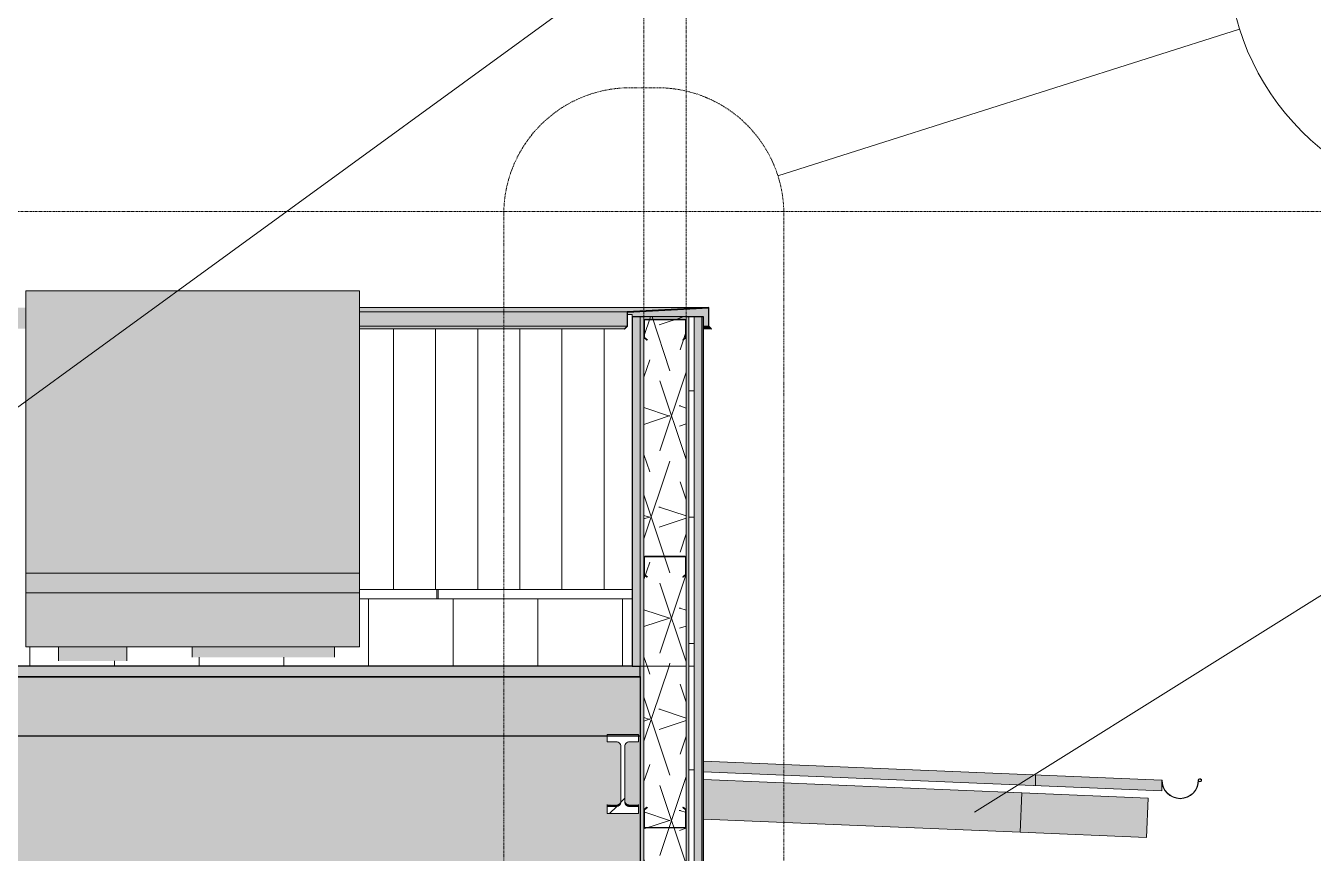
# Model space of a CAD drawing. Header units: inches. Extents: x 21380 to 98133, y -290 to 853.
# Drawn here: x 29336.9 to 29581.3, y 139.9 to 297 of the extents above; entities that cross this region are included whole.
import ezdxf

# ---------------------------------------------------------------- set-up
doc = ezdxf.new("R2010")
doc.units = ezdxf.units.IN
doc.header["$MEASUREMENT"] = 0
doc.linetypes.add('Dash Dot 3_16_', pattern=[0.3125, 0.1875, -0.0625, 0, -0.0625])
doc.linetypes.add('Grid Line 1_2_', pattern=[0.875, 0.5, -0.125, 0.125, -0.125])
for name, color, linetype, lineweight in [('A-ANNO-IDEN', 131, 'Continuous', 9), ('A-ANNO-SYMB', 150, 'Continuous', 9), ('A-CLNG', 13, 'Continuous', 9), ('A-CLNG-PATT', 13, 'Continuous', 25), ('A-FLOR-LEVL', 51, 'Continuous', 9), ('A-ROOF', 132, 'Continuous', 9), ('A-ROOF-OTLN', 132, 'Continuous', 9), ('A-ROOF-PATT', 132, 'Continuous', 9), ('A-WALL', 113, 'Continuous', 9), ('A-WALL-PATT', 111, 'Continuous', 25), ('I-WALL', 2, 'Continuous', 9), ('M-EQPM', 50, 'Continuous', 9), ('M-HVAC-DUCT', 70, 'Continuous', 9), ('S-BEAM', 12, 'Continuous', 9), ('S-GRID', 1, 'Continuous', 9)]:
    doc.layers.add(name, color=color, linetype=linetype, lineweight=lineweight)
pattern_1 = [(0, (22033.272, 107.706), (0, 24), []), (90, (22033.272, 107.706), (-24, 1e-15), [])]
pattern_2 = [(161.57, (22034.232, 108.666), (-7.6802237, -0.0009796), [0, -54.643, 6.067, 0]), (18.43, (22032.312, 108.666), (-7.6802237, 0.0009796), [0, -54.643, 6.067, 0]), (108.43, (22034.232, 108.666), (3.8382953, -19.2013653), [18.211, -42.499]), (71.57, (22032.312, 108.666), (3.8382953, 19.2013653), [18.211, -42.499])]
pattern_3 = [(45, (22033.272, 107.706), (-19.007, 19.007), []), (45, (22033.272, 136.506), (-19.007, 19.007), [])]

# ---------------------------------------------------------------- blocks, each defined once
blk = doc.blocks.new('W-Wide Flange - 1_-5_-1341919-Building Section - North_South looking East _ Clinic')
at = {"layer": 'S-BEAM'}
h = blk.add_hatch(dxfattribs=at)
h.set_pattern_fill('FP_15', color=256, style=0, pattern_type=2)
h.set_pattern_definition(pattern_3)
h.paths.add_polyline_path([(22782.13, 147.41), (22786.3, 147.41), (22786.3, 148.77), (22784.37, 148.79), (22784.01, 148.97), (22783.77, 149.28), (22783.68, 149.67), (22783.7, 160.37), (22783.87, 160.73), (22784.18, 160.97), (22784.57, 161.06), (22786.3, 161.06), (22786.3, 162.42), (22780.3, 162.42), (22780.3, 161.06), (22782.24, 161.04), (22782.59, 160.87), (22782.84, 160.56), (22782.93, 160.17), (22782.91, 149.46), (22782.73, 149.11), (22782.42, 148.86), (22782.04, 148.77), (22780.3, 148.77), (22780.3, 147.41)], flags=0)
for points in [[(22782.04, 148.77), (22782.04, 149.12), (22780.3, 149.12), (22780.3, 148.77)], [(22782.04, 148.77), (22782.48, 148.9), (22782.73, 149.11), (22782.91, 149.46), (22782.84, 149.62), (22782.59, 149.31), (22782.23, 149.14), (22782.04, 149.12)], [(22784.57, 148.77), (22784.57, 149.12), (22784.12, 149.24), (22783.87, 149.46), (22783.7, 149.82), (22783.8, 149.23), (22784.01, 148.97), (22784.37, 148.79)], [(22786.3, 148.77), (22786.3, 149.12), (22784.57, 149.12), (22784.57, 148.77)]]:
    blk.add_hatch(color=256, dxfattribs=at).paths.add_polyline_path(points, flags=0)
at = {"layer": 'S-BEAM', "lineweight": 15}
for p, q in [((22786.3, 162.42), (22780.3, 162.42)), ((22780.3, 162.42), (22780.3, 161.06)), ((22786.3, 161.06), (22786.3, 162.42)), ((22780.3, 161.06), (22782.04, 161.06)), ((22782.93, 160.17), (22782.93, 149.66)), ((22783.68, 149.66), (22783.68, 160.17)), ((22784.57, 161.06), (22786.3, 161.06)), ((22782.04, 148.77), (22780.3, 148.77)), ((22780.3, 148.77), (22780.3, 147.41)), ((22780.3, 147.41), (22786.3, 147.41)), ((22786.3, 148.77), (22784.57, 148.77)), ((22786.3, 147.41), (22786.3, 148.77))]:
    blk.add_line(p, q, dxfattribs=at)
at = {"layer": 'S-BEAM'}
for p, q in [((22780.3, 149.12), (22780.3, 148.77)), ((22786.3, 148.77), (22786.3, 149.12))]:
    blk.add_line(p, q, dxfattribs=at)
at = {"layer": 'S-BEAM', "lineweight": 15, "flags": 128}
for points in [[(22782.04, 161.06), (22782.24, 161.04), (22782.42, 160.97), (22782.59, 160.87), (22782.73, 160.73), (22782.84, 160.56), (22782.91, 160.37), (22782.93, 160.17)], [(22783.68, 160.17), (22783.7, 160.37), (22783.77, 160.56), (22783.87, 160.73), (22784.01, 160.87), (22784.18, 160.97), (22784.37, 161.04), (22784.57, 161.06)], [(22782.93, 149.66), (22782.91, 149.46), (22782.84, 149.28), (22782.73, 149.11), (22782.59, 148.97), (22782.42, 148.86), (22782.24, 148.79), (22782.04, 148.77)], [(22784.57, 148.77), (22784.37, 148.79), (22784.18, 148.86), (22784.01, 148.97), (22783.87, 149.11), (22783.77, 149.28), (22783.7, 149.46), (22783.68, 149.66)]]:
    blk.add_lwpolyline(points, dxfattribs=at)
blk = doc.blocks.new('Girt_C - 8_D-1405604-Building Section - North_South looking East _ Clinic')
at = {"layer": 'S-BEAM', "lineweight": 15}
for p, q in [((22787.3, 241.11), (22787.3, 237.8)), ((22787.41, 237.85), (22787.41, 241.11)), ((22795.12, 241.3), (22787.49, 241.3)), ((22787.49, 241.19), (22795.12, 241.19)), ((22795.19, 241.11), (22795.19, 237.85)), ((22795.3, 237.8), (22795.3, 241.11)), ((22787.3, 237.8), (22787.88, 237.31)), ((22787.95, 237.4), (22787.41, 237.85)), ((22787.88, 237.31), (22787.95, 237.4)), ((22795.19, 237.85), (22794.66, 237.4)), ((22794.66, 237.4), (22794.73, 237.31)), ((22794.73, 237.31), (22795.3, 237.8))]:
    blk.add_line(p, q, dxfattribs=at)
for centre, radius, start, end in [((22787.49, 241.11), 0.188, 90, 180), ((22787.49, 241.11), 0.0782, 90, 176.9576), ((22795.12, 241.11), 0.188, 0, 90), ((22795.12, 241.11), 0.0782, 2.1227, 90)]:
    blk.add_arc(centre, radius, start, end, dxfattribs=at)
blk = doc.blocks.new('Carrier_48TC_Standard_Efficiency_Gas_Heat_Electric_Cooling_Packaged_Rooftop_Unit_3_to_15_nominal_tons - 15 ton 48TC__16-V43-Building Section - North_South looking East _ Clinic')
at = {"layer": 'M-EQPM'}
for points in [[(22724.03, 189.33), (22733.3, 189.33), (22733.3, 246.7), (22669.93, 246.7), (22669.93, 189.33), (22719.19, 189.33)], [(22719.19, 179.08), (22733.3, 179.08), (22733.3, 193.08), (22669.93, 193.08), (22669.93, 179.08), (22714.35, 179.08)]]:
    blk.add_hatch(color=256, dxfattribs=at).paths.add_polyline_path(points, flags=0)
for p, q in [((22669.93, 246.7), (22733.3, 246.7)), ((22669.93, 189.33), (22669.93, 246.7)), ((22733.3, 189.33), (22733.3, 246.7)), ((22669.93, 193.08), (22733.3, 193.08)), ((22669.93, 179.08), (22669.93, 193.08)), ((22733.3, 179.08), (22733.3, 193.08)), ((22733.3, 189.33), (22669.93, 189.33)), ((22733.3, 179.08), (22669.93, 179.08))]:
    blk.add_line(p, q, dxfattribs=at)
blk = doc.blocks.new('Girt_C - 8_D-1405504-Building Section - North_South looking East _ Clinic')
at = {"layer": 'S-BEAM'}
h = blk.add_hatch(dxfattribs=at)
h.set_pattern_fill('FP_15', color=256, style=0, pattern_type=2)
h.set_pattern_definition(pattern_3)
h.paths.add_polyline_path([(22787.49, 144.69), (22795.12, 144.69), (22795.12, 144.8), (22787.49, 144.79)], flags=0)
h.paths.add_polyline_path([(22795.19, 144.87), (22795.3, 144.88), (22795.3, 148.19), (22794.73, 148.67), (22794.66, 148.59), (22795.19, 148.14)], flags=0)
h.paths.add_polyline_path([(22787.41, 144.87), (22787.41, 148.14), (22787.95, 148.59), (22787.88, 148.67), (22787.3, 148.19), (22787.3, 144.88)], flags=0)
at = {"layer": 'S-BEAM', "lineweight": 15}
for p, q in [((22787.88, 148.67), (22787.3, 148.19)), ((22787.3, 148.19), (22787.3, 144.88)), ((22787.41, 148.14), (22787.95, 148.59)), ((22787.41, 144.87), (22787.41, 148.14)), ((22787.95, 148.59), (22787.88, 148.67)), ((22794.73, 148.67), (22794.66, 148.59)), ((22794.66, 148.59), (22795.19, 148.14)), ((22795.3, 148.19), (22794.73, 148.67)), ((22795.19, 148.14), (22795.19, 144.87)), ((22795.3, 144.88), (22795.3, 148.19)), ((22795.12, 144.8), (22787.49, 144.8)), ((22787.49, 144.69), (22795.12, 144.69))]:
    blk.add_line(p, q, dxfattribs=at)
for centre, radius, start, end in [((22787.49, 144.88), 0.188, 180, 270), ((22787.49, 144.88), 0.0782, 182.1227, 270), ((22795.12, 144.88), 0.188, 270, 0), ((22795.12, 144.88), 0.0782, 270, 356.9576)]:
    blk.add_arc(centre, radius, start, end, dxfattribs=at)
blk = doc.blocks.new('Girt_C - 8_D-V44-Building Section - North_South looking East _ Clinic')
at = {"layer": 'S-BEAM', "lineweight": 15}
for p, q in [((22787.3, 196.11), (22787.3, 192.8)), ((22787.41, 192.85), (22787.41, 196.11)), ((22795.12, 196.3), (22787.49, 196.3)), ((22787.49, 196.19), (22795.12, 196.19)), ((22795.19, 196.11), (22795.19, 192.85)), ((22795.3, 192.8), (22795.3, 196.11)), ((22787.3, 192.8), (22787.88, 192.31)), ((22787.95, 192.4), (22787.41, 192.85)), ((22787.88, 192.31), (22787.95, 192.4)), ((22795.19, 192.85), (22794.66, 192.4)), ((22794.66, 192.4), (22794.73, 192.31)), ((22794.73, 192.31), (22795.3, 192.8))]:
    blk.add_line(p, q, dxfattribs=at)
for centre, radius, start, end in [((22787.49, 196.11), 0.188, 90, 180), ((22787.49, 196.11), 0.0782, 90, 176.9576), ((22795.12, 196.11), 0.188, 0, 90), ((22795.12, 196.11), 0.0782, 2.1227, 90)]:
    blk.add_arc(centre, radius, start, end, dxfattribs=at)
blk = doc.blocks.new('Dimension Lumber - 5_5 x 7_5 Glulam-1403171-Building Section - North_South looking East _ Clinic')
at = {"layer": 'S-BEAM'}
blk.add_hatch(color=256, dxfattribs=at).paths.add_polyline_path([(22882.73, 142.86), (22883.04, 150.35), (22859.05, 151.35), (22858.74, 143.86), (22878.95, 143.01)], flags=0)
for p, q in [((22859.05, 151.35), (22883.04, 150.35)), ((22883.04, 150.35), (22882.73, 142.86)), ((22882.73, 142.86), (22858.74, 143.86))]:
    blk.add_line(p, q, dxfattribs=at)
blk = doc.blocks.new('Dimension Lumber - 5_5 x 7_5 Glulam-1403170-Building Section - North_South looking East _ Clinic')
at = {"layer": 'S-BEAM'}
blk.add_hatch(color=256, dxfattribs=at).paths.add_polyline_path([(22858.74, 143.86), (22859.05, 151.35), (22798.62, 153.87), (22798.62, 146.36), (22801.49, 146.24)], flags=0)
for p, q in [((22798.62, 153.87), (22859.05, 151.35)), ((22859.05, 151.35), (22858.74, 143.86)), ((22858.74, 143.86), (22798.62, 146.36))]:
    blk.add_line(p, q, dxfattribs=at)
blk = doc.blocks.new('Section - Callout Head-19020-Building Section - North_South looking East _ Clinic')
at = {"layer": 'A-ANNO-SYMB'}
blk.add_line((22898.15, 310.91), (22994.15, 310.91), dxfattribs=at)
for start, end in [(0, 180), (180, 360)]:
    blk.add_arc((22946.15, 310.91), 48, start, end, dxfattribs=at)

msp = doc.modelspace()

# ---------------------------------------------------------------- hatches: boundary and pattern name
at = {"layer": 'A-CLNG-PATT', "lineweight": 5}
h = msp.add_hatch(color=256, dxfattribs=at)
h.paths.add_polyline_path([(28306.51, 173.3), (29193, 173.3), (29193, 173.43), (27558.5, 173.37), (27558.5, 173.3), (28267.78, 173.3)], flags=0)
h.paths.add_polyline_path([(29453.5, 173.3), (29453.5, 173.43), (29240, 173.43), (29240, 173.3), (29449.07, 173.3)], flags=0)
h.paths.add_polyline_path([(29216, 173.3), (29216, 173.43), (29205.62, 173.43), (29205.62, 173.3)], flags=0)
at = {"layer": 'A-CLNG-PATT', "lineweight": 9}
h = msp.add_hatch(dxfattribs=at)
h.set_pattern_fill('FP_18', color=256, style=0, pattern_type=2)
h.set_pattern_definition(pattern_2)
h.paths.add_polyline_path([(28229.04, 162.17), (29453.5, 162.17), (29453.5, 173.3), (27558.5, 173.3), (27558.5, 162.17), (28197, 162.17)], flags=0)
at = {"layer": 'A-ROOF'}
msp.add_hatch(color=256, dxfattribs=at).paths.add_polyline_path([(28461.43, 173.43), (29453.5, 173.43), (29453.5, 175.44), (27556, 175.44), (27556, 173.43), (28383.97, 173.43)], flags=0)
at = {"layer": 'A-ROOF', "lineweight": 5}
for points in [[(29528.56, 152.74), (29528.56, 154.75), (29465.56, 157.37), (29465.56, 155.37), (29485.21, 154.55)], [(29552.56, 151.74), (29552.56, 153.75), (29528.56, 154.75), (29528.56, 152.74), (29545.9, 152.02)]]:
    msp.add_hatch(color=256, dxfattribs=at).paths.add_polyline_path(points, flags=0)
at = {"layer": 'A-ROOF-OTLN'}
msp.add_hatch(color=256, dxfattribs=at).paths.add_polyline_path([(29556.06, 150.25), (29556.97, 150.37), (29557.81, 150.72), (29558.53, 151.27), (29559.09, 152), (29559.44, 152.84), (29559.38, 152.86), (29559.04, 152.03), (29558.49, 151.32), (29557.78, 150.77), (29556.95, 150.43), (29556.06, 150.31), (29555.17, 150.43), (29554.34, 150.77), (29553.63, 151.32), (29553.08, 152.03), (29552.74, 152.86), (29552.68, 152.84), (29553.03, 152), (29553.58, 151.27), (29554.31, 150.72), (29555.15, 150.37)], flags=0)
at = {"layer": 'A-ROOF-PATT'}
h = msp.add_hatch(dxfattribs=at)
h.set_pattern_fill('FP_19', color=256, style=0, pattern_type=2)
h.set_pattern_definition([(90, (180.953, -760.156), (-16.082, 1e-15), [])])
h.paths.add_polyline_path([(27556, 175.44), (29193, 175.44), (29193, 177.08), (29186.5, 177.08), (29186.5, 187.08), (29179.78, 187.08), (29179.78, 181.36), (29152.78, 181.36), (29152.78, 187.08), (29148, 187.08), (29148, 188.22), (29113.62, 188.22), (29113.62, 188.72), (29100, 188.72), (29100, 182.6), (29094.37, 182.6), (29094.37, 180.61), (29077.37, 180.61), (29077.37, 182.6), (29070.62, 182.6), (29070.62, 180.04), (29059.75, 180.04), (29059.75, 182.6), (29056, 182.6), (29056, 188.72), (29039.75, 188.71), (29039.75, 187.71), (29037.5, 187.71), (29037.5, 187.44), (29018.95, 187.44), (29018.92, 178.05), (29017.86, 178), (29015.05, 178.05), (29015.05, 185), (29009.14, 185), (29009.07, 181.13), (29008.5, 181.61), (29008.5, 176.44), (29005.68, 176.44), (29005.68, 187.44), (27788.75, 187.45), (27788.75, 187.6), (27556, 187.6)], flags=0)
h.paths.add_polyline_path([(29452, 175.44), (29452, 188.22), (29400.25, 188.22), (29400.25, 179.08), (29395.47, 179.08), (29395.47, 177.1), (29368.47, 177.1), (29368.47, 179.08), (29356.06, 179.08), (29356.06, 176.41), (29343.06, 176.41), (29343.06, 179.08), (29336.87, 179.08), (29336.87, 188.22), (29246, 188.22), (29246, 177.08), (29240, 177.08), (29240, 175.44), (29449.07, 175.44)], flags=0)
h.paths.add_polyline_path([(29216, 175.44), (29216, 177.08), (29205.62, 177.08), (29205.62, 175.44)], flags=0)
h.paths.add_polyline_path([(29008.5, 184.92), (29008.61, 184.93), (29008.52, 185.01), (29008.5, 184.93)], flags=0)
at = {"layer": 'A-WALL', "lineweight": 5}
h = msp.add_hatch(color=256, dxfattribs=at)
h.paths.add_polyline_path([(29429.71, 242.69), (29451.12, 242.69), (29466.5, 243.5), (29400.25, 243.5), (29400.25, 242.69)], flags=0)
h.paths.add_polyline_path([(29148, 242.69), (29148, 243.5), (29113.62, 243.5), (29113.62, 242.69)], flags=0)
h.paths.add_polyline_path([(29211.37, 242.69), (29336.87, 242.69), (29336.87, 243.5), (29211.37, 243.5)], flags=0)
h = msp.add_hatch(color=256, dxfattribs=at)
h.paths.add_polyline_path([(29400.25, 240), (29451.06, 240), (29451.06, 242.69), (29400.25, 242.69)], flags=0)
h.paths.add_polyline_path([(29211.37, 240), (29336.87, 240), (29336.87, 242.69), (29211.37, 242.69)], flags=0)
h.paths.add_polyline_path([(29148, 240), (29148, 242.69), (29113.62, 242.69), (29113.62, 240)], flags=0)
at = {"layer": 'A-WALL'}
for points in [[(29467.02, 239.46), (29467.06, 239.5), (29466.56, 240), (29466.56, 243.5), (29451.06, 242.69), (29451.06, 240), (29451.12, 239.97), (29451.12, 242.63), (29466.5, 243.43), (29466.5, 239.97)], [(29465.25, 175.44), (29465.56, 175.44), (29465.56, 241.75), (29465.25, 241.75), (29465.25, 183.85)], [(29465.56, 0), (29465.56, 175.44), (29465.25, 175.44), (29465.25, 0)]]:
    msp.add_hatch(color=256, dxfattribs=at).paths.add_polyline_path(points, flags=0)
at = {"layer": 'A-WALL', "lineweight": 5}
for points in [[(29465.56, 239.97), (29466.5, 240), (29466.5, 243.43), (29451.12, 242.63), (29451.12, 242.2), (29452, 242.2), (29452, 241.75), (29465.56, 241.75), (29465.56, 240)], [(29453.5, 175.44), (29453.5, 241.75), (29452, 241.75), (29452, 175.44)], [(29454.25, 175.44), (29454.25, 241.75), (29453.5, 241.75), (29453.5, 175.44)], [(29462.75, 175.44), (29462.75, 241.75), (29462.25, 241.75), (29462.25, 175.44)], [(29465.25, 175.44), (29465.25, 241.75), (29463.75, 241.75), (29463.75, 175.44)], [(29467.02, 239.46), (29466.5, 239.97), (29465.56, 239.97), (29465.56, 239.46), (29466.56, 239.46)], [(29454.25, 0), (29454.25, 175.44), (29453.5, 175.44), (29453.5, 0)], [(29462.25, 0), (29462.75, 0), (29462.75, 175.44), (29462.25, 175.44), (29462.25, 8.07)], [(29465.25, 0), (29465.25, 175.44), (29463.75, 175.44), (29463.75, 0)]]:
    msp.add_hatch(color=256, dxfattribs=at).paths.add_polyline_path(points, flags=0)
h = msp.add_hatch(color=256, dxfattribs=at)
h.paths.add_polyline_path([(29113.62, 239.5), (29148, 239.5), (29148, 240), (29113.62, 240)], flags=0)
h.paths.add_polyline_path([(29211.37, 239.5), (29336.87, 239.5), (29336.87, 240), (29211.37, 240)], flags=0)
h.paths.add_polyline_path([(29400.25, 239.5), (29450.6, 239.54), (29451.06, 240), (29400.25, 240)], flags=0)
h = msp.add_hatch(color=256, dxfattribs=at)
h.paths.add_polyline_path([(29450.6, 239.46), (29450.56, 239.5), (29450.56, 239.46)], flags=0)
h.paths.add_polyline_path([(29148, 239.46), (29148, 239.5), (29113.62, 239.46)], flags=0)
at = {"layer": 'A-WALL-PATT', "lineweight": 9}
h = msp.add_hatch(dxfattribs=at)
h.set_pattern_fill('FP_27', color=256, style=0, pattern_type=2)
h.set_pattern_definition([(90, (22446.678, 146.25), (-8, 5e-16), [])])
h.paths.add_polyline_path([(29113.62, 190), (29148, 190), (29148, 239.46), (29113.62, 239.46), (29113.62, 193.61)], flags=0)
h.paths.add_polyline_path([(29449.07, 190), (29452, 190), (29452, 242.2), (29451.12, 242.2), (29451.06, 239.91), (29450.52, 239.46), (29400.25, 239.46), (29400.25, 190), (29429.71, 190)], flags=0)
h.paths.add_polyline_path([(29336.87, 190), (29336.87, 239.46), (29211.37, 239.46), (29211.37, 228.58), (29246, 228.58), (29246, 190), (29313.51, 190)], flags=0)
h = msp.add_hatch(dxfattribs=at)
h.set_pattern_fill('FP_18', color=256, style=0, pattern_type=2)
h.set_pattern_definition(pattern_2)
h.paths.add_polyline_path([(29462.25, 175.44), (29462.25, 241.75), (29454.25, 241.75), (29454.25, 175.44)], flags=0)
h = msp.add_hatch(dxfattribs=at)
h.set_pattern_fill('FP_17', color=256, style=0, pattern_type=2)
h.set_pattern_definition(pattern_1)
h.paths.add_polyline_path([(29462.75, 175.44), (29463.75, 175.44), (29463.75, 241.75), (29462.75, 241.75), (29462.75, 183.85)], flags=0)
h = msp.add_hatch(dxfattribs=at)
h.set_pattern_fill('FP_22', color=256, style=0, pattern_type=2)
h.set_pattern_definition([(0, (22370.55, 146.5), (-193, 193), [48, -145]), (90, (22370.55, 146.5), (-193, 1e-14), [96.25, -96.75]), (180, (22418.55, 242.75), (-193, 193), [48, -145]), (90, (22418.55, 146.5), (-193, 1e-14), [96.25, -96.75]), (180, (22418.55, 243), (-193, 193), [48, -145]), (90, (22418.55, 243), (-193, 1e-14), [96.25, -96.75]), (0, (22370.55, 339.25), (-193, 193), [48, -145]), (90, (22370.55, 243), (-193, 1e-14), [96.25, -96.75]), (0, (22418.8, 194.5), (-193, 193), [48, -145]), (90, (22418.8, 146.25), (-193, 1e-14), [48.25, -144.75]), (90, (22466.8, 146.25), (-193, 1e-14), [48.25, -144.75]), (0, (22418.8, 291), (-193, 193), [48, -145]), (90, (22418.8, 194.75), (-193, 1e-14), [96.25, -96.75]), (180, (22466.8, 194.75), (-193, 193), [48, -145]), (90, (22466.8, 194.75), (-193, 1e-14), [96.25, -96.75]), (90, (22418.8, 291.25), (-193, 1e-14), [48, -145]), (180, (22466.8, 291.25), (-193, 193), [48, -145]), (90, (22466.8, 291.25), (-193, 1e-14), [48, -145]), (0, (22467.05, 146.5), (-193, 193), [48, -145]), (90, (22467.05, 146.5), (-193, 1e-14), [96.25, -96.75]), (180, (22515.05, 242.75), (-193, 193), [48, -145]), (90, (22515.05, 146.5), (-193, 1e-14), [96.25, -96.75]), (180, (22515.05, 243), (-193, 193), [48, -145]), (90, (22515.05, 243), (-193, 1e-14), [96.25, -96.75]), (180, (22515.05, 339.25), (-193, 193), [48, -145]), (90, (22467.05, 243), (-193, 1e-14), [96.25, -96.75]), (0, (22515.3, 194.5), (-193, 193), [48, -145]), (90, (22515.3, 146.25), (-193, 1e-14), [48.25, -144.75]), (90, (22563.3, 146.25), (-193, 1e-14), [48.25, -144.75]), (0, (22515.3, 291), (-193, 193), [48, -145]), (90, (22515.3, 194.75), (-193, 1e-14), [96.25, -96.75]), (180, (22563.3, 194.75), (-193, 193), [48, -145]), (90, (22563.3, 194.75), (-193, 1e-14), [96.25, -96.75]), (90, (22515.3, 291.25), (-193, 1e-14), [48, -145]), (180, (22563.3, 291.25), (-193, 193), [48, -145]), (90, (22563.3, 291.25), (-193, 1e-14), [48, -145])])
h.paths.add_polyline_path([(29319.43, 160.46), (29319.43, 162.17), (29278.37, 162.17), (29313.51, 160.7)], flags=0)
h.paths.add_polyline_path([(29119.86, 188.22), (29148, 188.22), (29148, 190), (29113.62, 190), (29113.62, 188.22)], flags=0)
h.paths.add_polyline_path([(29246, 188.22), (29336.87, 188.22), (29336.87, 190), (29246, 190), (29246, 189.31)], flags=0)
h.paths.add_polyline_path([(29449.07, 188.22), (29452, 188.23), (29452, 190), (29400.25, 190), (29400.25, 188.22), (29429.71, 188.22)], flags=0)
h = msp.add_hatch(dxfattribs=at)
h.set_pattern_fill('FP_18', color=256, style=0, pattern_type=2)
h.set_pattern_definition(pattern_2)
h.paths.add_polyline_path([(29454.25, 0), (29462.25, 0), (29462.25, 175.44), (29454.25, 175.44), (29454.25, 8.07)], flags=0)
h = msp.add_hatch(dxfattribs=at)
h.set_pattern_fill('FP_17', color=256, style=0, pattern_type=2)
h.set_pattern_definition(pattern_1)
h.paths.add_polyline_path([(29463.75, 0), (29463.75, 175.44), (29462.75, 175.44), (29462.75, 0)], flags=0)
at = {"layer": 'I-WALL'}
msp.add_hatch(color=256, dxfattribs=at).paths.add_polyline_path([(29324.18, 0), (29453.5, 0), (29453.5, 162.17), (29453.25, 162.17), (29453.25, 161.06), (29451.31, 161.04), (29450.96, 160.87), (29450.71, 160.56), (29450.62, 160.17), (29450.71, 149.63), (29450.82, 149.45), (29451.13, 149.2), (29451.51, 149.12), (29453.25, 149.12), (29453.25, 147.41), (29447.25, 147.41), (29447.25, 149.12), (29449.36, 149.2), (29449.54, 149.31), (29449.8, 149.67), (29449.87, 150.01), (29449.85, 160.37), (29449.68, 160.73), (29449.37, 160.97), (29448.98, 161.06), (29447.25, 161.06), (29447.25, 162.17), (29324.18, 162.17), (29324.18, 17.35)], flags=0)
at = {"layer": 'M-HVAC-DUCT', "lineweight": 5}
for points in [[(29352.24, 176.41), (29356.06, 176.41), (29356.06, 179.08), (29343.06, 179.08), (29343.06, 176.41)], [(29368.47, 177.1), (29395.47, 177.1), (29395.47, 179.08), (29368.47, 179.08)]]:
    msp.add_hatch(color=256, dxfattribs=at).paths.add_polyline_path(points, flags=0)

# ---------------------------------------------------------------- linework, layer by layer
at = {"layer": 'A-ANNO-IDEN', "color": 153}
for p, q in [((29322.32, 215.08), (29624.81, 435.43)), ((29516.98, 147.7), (29624.81, 215.16))]:
    msp.add_line(p, q, dxfattribs=at)
at = {"layer": 'A-ANNO-SYMB'}
msp.add_line((29479.68, 268.52), (29567.35, 296.37), dxfattribs=at)
at = {"layer": 'A-ANNO-SYMB', "linetype": 'Dash Dot 3_16_'}
for p, q in [((29456.81, 285.25), (29451.63, 285.25)), ((29427.63, 261.25), (29427.63, -26.28)), ((29480.81, -26.28), (29480.81, 261.25))]:
    msp.add_line(p, q, dxfattribs=at)
for centre, start, end in [((29451.63, 261.25), 90, 180), ((29456.81, 261.25), 0, 90)]:
    msp.add_arc(centre, 24, start, end, dxfattribs=at)
at = {"layer": 'A-CLNG', "lineweight": 25}
for p, q in [((29453.5, 173.3), (27558.5, 173.3)), ((28197, 162.17), (29453.5, 162.17))]:
    msp.add_line(p, q, dxfattribs=at)
at = {"layer": 'A-FLOR-LEVL', "linetype": 'Grid Line 1_2_'}
msp.add_line((27028.54, 261.75), (30327.84, 261.75), dxfattribs=at)
at = {"layer": 'A-ROOF'}
for p, q in [((29452, 188.22), (29400.25, 188.22)), ((29552.56, 153.75), (29465.56, 157.37)), ((29465.56, 155.37), (29552.56, 151.74)), ((29528.56, 152.74), (29528.56, 154.75)), ((29552.56, 153.75), (29552.56, 151.74))]:
    msp.add_line(p, q, dxfattribs=at)
at = {"layer": 'A-ROOF', "lineweight": 25}
for p, q in [((29452, 175.44), (27556, 175.44)), ((29453.5, 173.43), (29453.5, 175.44)), ((27556, 173.43), (29453.5, 173.43))]:
    msp.add_line(p, q, dxfattribs=at)
at = {"layer": 'A-ROOF-OTLN'}
for p, q in [((29552.62, 153.75), (29552.56, 153.75)), ((29559.66, 153.55), (29559.62, 153.5))]:
    msp.add_line(p, q, dxfattribs=at)
for centre, radius, start, end in [((29559.8, 153.75), 0.306, 232.159, 180), ((29556.06, 153.75), 3.5, 180, 360), ((29556.06, 153.75), 3.44, 180, 0), ((29559.8, 153.75), 0.243, 234.011, 180)]:
    msp.add_arc(centre, radius, start, end, dxfattribs=at)
at = {"layer": 'A-WALL'}
for p, q in [((29466.56, 243.5), (29400.25, 243.5)), ((29451.06, 242.69), (29400.25, 242.69)), ((29452, 242.2), (29451.11, 242.2)), ((29452, 241.75), (29452, 242.2)), ((29451.06, 240), (29400.25, 240)), ((29453.5, 175.44), (29453.5, 241.75)), ((29454.25, 0), (29454.25, 241.75)), ((29462.25, 0), (29462.25, 241.75)), ((29462.75, 0), (29462.75, 241.75)), ((29463.75, 0), (29463.75, 241.75)), ((29465.25, 0), (29465.25, 241.75)), ((29466.5, 239.97), (29465.56, 239.97)), ((29450.56, 239.5), (29400.25, 239.5)), ((29450.6, 239.46), (29400.25, 239.46)), ((29467.02, 239.46), (29465.56, 239.46)), ((29400.25, 190), (29452, 190)), ((29462.25, 175.44), (29453.5, 175.44)), ((29463.75, 175.44), (29462.75, 175.44))]:
    msp.add_line(p, q, dxfattribs=at)
at = {"layer": 'A-WALL', "lineweight": 25}
for p, q in [((29466.56, 243.5), (29451.06, 242.69)), ((29451.06, 242.69), (29451.06, 240)), ((29451.12, 242.63), (29466.5, 243.43)), ((29451.12, 239.97), (29451.12, 242.63)), ((29466.5, 243.43), (29466.5, 239.97)), ((29466.56, 240), (29466.56, 243.5)), ((29451.06, 240), (29450.56, 239.5)), ((29450.6, 239.46), (29451.12, 239.97)), ((29465.56, 241.75), (29452, 241.75)), ((29452, 241.75), (29452, 175.44)), ((29465.56, 0), (29465.56, 241.75)), ((29466.5, 239.97), (29467.02, 239.46)), ((29467.06, 239.5), (29466.56, 240)), ((29450.56, 239.5), (29450.6, 239.46)), ((29467.02, 239.46), (29467.06, 239.5)), ((29452, 175.44), (29453.5, 175.44)), ((29453.5, 173.43), (29453.5, 0))]:
    msp.add_line(p, q, dxfattribs=at)
at = {"layer": 'M-HVAC-DUCT'}
for p, q in [((29343.06, 179.08), (29343.06, 176.41)), ((29356.06, 179.08), (29356.06, 176.41)), ((29368.47, 179.08), (29368.47, 177.1)), ((29395.47, 179.08), (29395.47, 177.1))]:
    msp.add_line(p, q, dxfattribs=at)
at = {"layer": 'S-GRID', "linetype": 'Grid Line 1_2_'}
for p, q in [((29454.25, -273.16), (29454.25, 738.66)), ((29454.25, -273.16), (29454.25, 738.66)), ((29462.25, -273.16), (29462.25, 738.66)), ((29462.25, -273.16), (29462.25, 738.66))]:
    msp.add_line(p, q, dxfattribs=at)

# ---------------------------------------------------------------- block references
at = {"layer": 'A-ANNO-SYMB'}
msp.add_blockref('Section - Callout Head-19020-Building Section - North_South looking East _ Clinic', (6666.94, 0), dxfattribs=at)
at = {"layer": 'M-EQPM'}
msp.add_blockref('Carrier_48TC_Standard_Efficiency_Gas_Heat_Electric_Cooling_Packaged_Rooftop_Unit_3_to_15_nominal_tons - 15 ton 48TC__16-V43-Building Section - North_South looking East _ Clinic', (6666.94, 0), dxfattribs=at)
at = {"layer": 'S-BEAM'}
for name in ['Girt_C - 8_D-1405604-Building Section - North_South looking East _ Clinic', 'Girt_C - 8_D-V44-Building Section - North_South looking East _ Clinic', 'W-Wide Flange - 1_-5_-1341919-Building Section - North_South looking East _ Clinic', 'Dimension Lumber - 5_5 x 7_5 Glulam-1403170-Building Section - North_South looking East _ Clinic', 'Dimension Lumber - 5_5 x 7_5 Glulam-1403171-Building Section - North_South looking East _ Clinic', 'Girt_C - 8_D-1405504-Building Section - North_South looking East _ Clinic']:
    msp.add_blockref(name, (6666.94, 0), dxfattribs=at)

doc.saveas('drawing.dxf')
